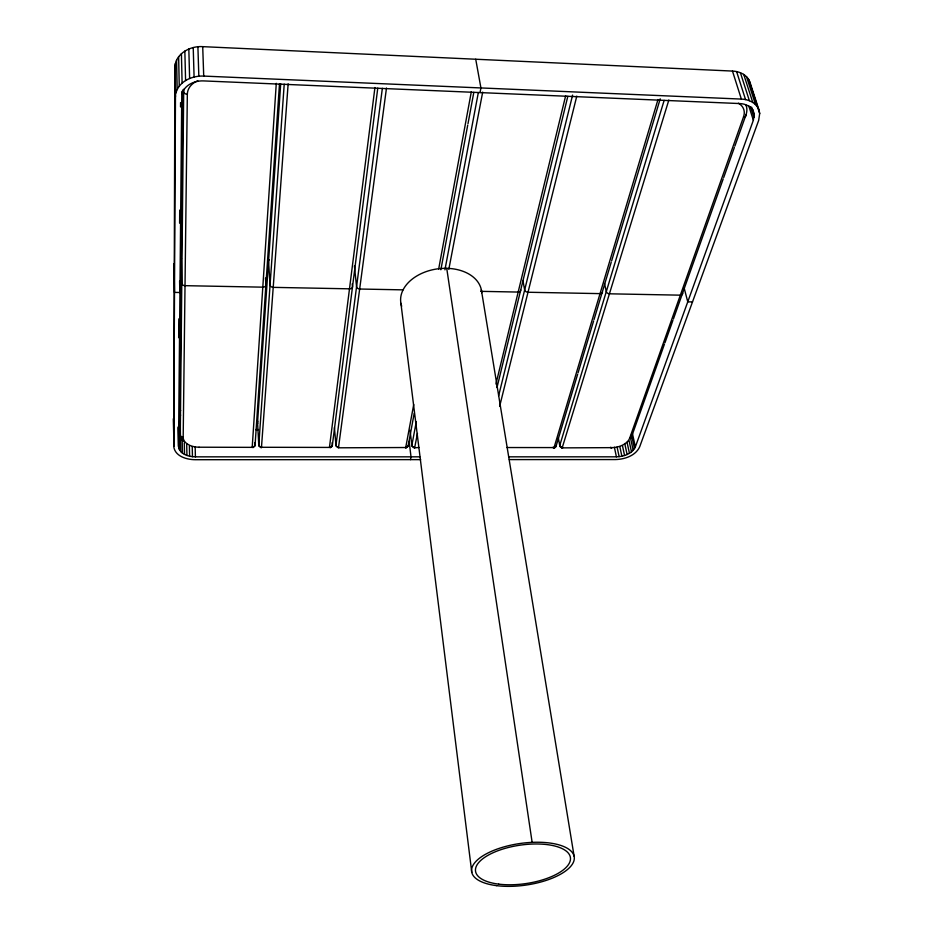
<?xml version="1.0" encoding="UTF-8"?>
<svg xmlns="http://www.w3.org/2000/svg" width="933" height="933" viewBox="0 0 933 933"><rect width="100%" height="100%" fill="white"/><g stroke="black" fill="none" stroke-linecap="round" stroke-linejoin="round"><path stroke-width="1.4" d="M420.655 459.631L195.347 459.712C186.822 459.677 174.786 456.365 173.736 446.371L174.891 67.468C175.229 53.682 190.239 45.729 202.706 46.65L732.475 71.071C739.706 71.34 747.543 75.013 749.98 82.279L759.054 110.222L759.695 113.499L758.657 120.439L639.653 446.895C635.478 455.829 624.678 459.304 615.453 459.561L509.336 459.596M173.736 446.371L175.462 96.927L174.891 67.468M178.669 337.699L178.821 318.864M179.602 223.15L179.707 210.077M180.536 106.945L180.57 102.583M419.757 456.832L195.405 456.843C188.734 456.808 179.299 454.208 178.506 446.371L181.807 91.422M182.88 89.848L179.859 411.966L180.279 435.058A18.952 11.779 -0.7 0 0 183.218 441.414M183.953 89.125A23.908 18.753 3.9 0 0 183.684 91.796L180.279 435.058A2.857 2.181 1.9 0 0 183.183 437.25A16.118 10.006 -0.7 0 0 199.079 447.21L253.356 447.362M183.183 437.25L187.335 94.28A20.339 15.943 3.8 0 1 197.796 80.751M508.613 456.832L616.41 456.82C623.641 456.622 632.107 453.893 635.361 446.884L753.363 120.229L754.156 114.794L752.791 109.569M199.079 447.21L199.009 447.478M276.285 83.329L252.202 447.327M279.48 83.982L255.071 445.111A2.787 1.726 -2.2 0 1 253.578 446.604M280.693 83.807L257.555 422.299L258.779 445.111A2.787 1.726 -2.5 0 0 260.715 446.779M284.215 84.18L258.779 445.111A2.787 2.158 4.9 0 0 261.672 447.28L330.725 447.432M288.145 83.83L261.473 447.339M175.462 96.927L175.322 63.689M374.938 87.504L329.454 447.408M377.772 88.134L332.358 445.204A2.752 1.703 -4.4 0 1 331.88 446.067M382.355 88.32L335.962 445.216A2.752 1.703 -4.7 0 0 336.218 446.067M386.484 88.04L338.527 447.42M413.739 404.49L405.633 447.992L405.342 447.49M438.673 269.077L471.34 91.632M407.255 446.499A2.717 1.679 -6.6 0 0 408.269 445.309L414.205 413.319M440.866 269.765L467.713 125.185M467.981 123.751L473.812 92.355M416.328 421.553L411.85 445.309A2.717 1.679 -6.9 0 0 413.529 446.954M444.924 269.859L478.337 92.542M410.485 459.642L411.01 456.832L409.144 441.344M480.04 92.589L480.927 87.947L475.725 59.234M417.459 433.472L414.602 448.003L414.287 447.502M448.831 269.299L482.688 92.11M495.936 384.034L565.69 95.621M496.986 387.545L567.824 96.321M498.572 396.024L572.594 95.096M499.633 406.368L576.792 96.099M657.998 99.528L554.062 447.583L507.004 447.537M553.176 447.152A2.671 0.63 -89.8 0 0 554.062 447.583A2.671 2.029 16.3 0 0 556.278 445.496L577.655 374.215M578.063 372.815L593.598 321.01M594.006 319.657L602.042 292.845M611.232 262.22L602.45 291.504A2.986 2.099 16 0 1 600.036 293.627L528.008 292.251A3.009 2.134 14 0 1 524.661 290L522.9 280.46M611.651 260.832L660.226 98.816M664.144 100.391L559.742 445.496A2.671 1.621 -10.9 0 0 561.176 447.105M668.856 99.994L562.133 448.015M175.905 93.16C178.996 81.264 192.291 75.503 203.721 76.086L741.362 99.085C748.616 99.341 756.581 102.91 759.054 110.222M561.853 447.875L611.78 447.642A15.231 9.178 -12.3 0 0 629.647 438.207L743.531 116.893A3.335 2.076 17.6 0 0 745.992 114.806A22.777 16.444 -21.9 0 0 745.992 105.207M181.865 94.233C184.314 84.95 194.694 80.46 203.616 80.914L739.799 103.563C745.467 103.75 751.683 106.525 753.642 112.228M631.023 437.729A17.902 10.799 -12.3 0 0 631.769 436.131L664.471 344.114M664.949 342.796L672.915 320.369M673.393 319.051L723.203 178.903M723.693 177.538L734.364 147.496M734.854 146.143L745.992 114.806M261.217 447.723L261.672 447.28L260.878 447.583M338.399 447.805L406.718 447.513M414.264 447.875L418.929 447.443M338.073 447.653L338.889 447.362A2.752 2.123 8 0 1 335.962 445.216L334.422 427.582M413.96 447.735L414.8 447.432A2.717 2.099 11 0 1 411.85 445.309L410.03 430.311M255.595 429.612L258.499 429.623M692.496 301.93L687.761 301.837L684.216 288.25M403.056 289.86L359.858 289.032A3.091 2.204 8.9 0 1 356.569 286.734L354.4 265.94M480.752 291.341L518.177 292.064A3.021 2.134 13.7 0 0 520.731 289.918M554.878 447.665L554.062 447.583L554.599 447.875M253.111 447.572L252.388 447.269A2.787 2.158 4.5 0 0 255.071 445.111L254.931 442.545M330.469 447.653L329.792 447.35A2.752 2.134 7.6 0 0 332.358 445.204L332.136 442.674M406.45 447.723L405.832 447.432A2.717 2.099 10.7 0 0 408.269 445.309M748.581 79.258L759.695 113.499M746.47 76.599L755.532 104.566M743.718 74.383L752.744 102.373M751.683 107.225L754.156 114.794M740.394 72.692L749.386 100.694M750.645 106.84L754.062 117.488M748.686 105.604L753.363 120.229M736.604 71.573L745.549 99.586M732.475 71.071L741.362 99.085M604.491 283.48L606.298 291.586A2.986 2.088 16.3 0 0 609.681 293.813L680.344 295.166A2.974 2.053 18.1 0 0 682.618 293.067M632.329 433.11L635.361 446.884M631.466 434.86L634.51 448.621M630.486 437.915L633.204 450.301M629.099 440.866L631.501 451.875M627.058 442.289L629.448 453.286M624.737 443.513L627.116 454.511M622.498 445.869L624.574 455.502M619.827 446.604L621.879 456.225M617.086 447.047L619.139 456.669M614.38 447.199L616.41 456.82M749.98 82.279L750.412 84.471M558.354 438.102L559.742 445.496A2.671 2.029 16.6 0 0 562.727 447.583A2.671 0.641 -89.8 0 1 561.829 447.164M481.335 289.801L574.11 856.191M446.732 268.331L532.137 842.359M173.305 418.789L174.016 445.811M400.922 303.33L471.783 872.378M352.231 283.877L352.522 286.653A3.091 2.216 8.6 0 1 349.677 288.833L273.322 287.364A3.137 2.239 6.2 0 1 270.057 285.055L268.564 261.275A3.102 2.193 6.3 0 1 269.369 259.747M265.473 277.976L265.893 284.973A3.137 2.251 5.9 0 1 262.908 287.166L185.014 285.673A3.184 2.274 3.6 0 1 181.783 283.34L181.294 259.351A3.149 2.216 3.8 0 1 181.503 258.523M202.706 46.65L203.721 76.086M197.901 46.767L198.834 76.214M193.224 47.56L194.087 77.019M188.828 48.994L189.621 78.465M195.16 446.744L195.405 456.843M184.851 51.047L185.585 80.518M192.221 446.58L192.466 456.692M181.422 53.624L182.098 83.095M189.387 446.114L189.609 456.214M178.635 56.656L179.264 86.139M186.693 443.898L186.938 455.456M176.582 60.05L177.177 89.521M184.291 442.848L184.524 454.406M179.602 281.031L179.824 292.495L174.494 292.402L174.004 263.701M182.157 438.662L182.436 453.123M180.745 451.63L180.244 424.118L179.008 422.451L179.509 449.974M178.366 426.463L178.751 448.202M178.168 427.512L178.506 446.371M401.691 306.222A40.784 28.118 -8.2 0 1 435.781 269.136A40.784 28.118 -8.2 0 1 481.708 292.775M257.87 421.238A2.764 2.111 5 0 0 257.555 422.299A2.752 1.738 -2.3 0 0 257.87 423.174M331.402 446.417A2.752 1.703 -4.4 0 1 330.795 446.685M337.14 446.697A2.752 1.703 -4.7 0 1 336.615 446.417M738.353 103.201A19.383 13.972 -21.8 0 1 743.531 116.893M631.769 436.131A2.671 1.994 18.7 0 1 629.647 438.207M611.78 447.642A2.659 0.711 -89.7 0 1 610.777 447.222M556.278 445.496A2.671 1.621 -10.7 0 1 554.54 446.93M180.582 415.313A18.753 11.861 -0.4 0 1 179.859 411.966A2.822 2.146 2.2 0 1 180.652 410.462M187.335 94.28A3.604 2.333 5.1 0 1 183.673 91.796M496.683 885.662A51.828 21.004 -8.2 0 0 574.32 858.418A51.828 21.004 -8.2 0 0 497.837 848.832A51.828 21.004 -8.2 0 0 496.683 885.662M498.747 884.146A47.933 19.43 -8.2 0 0 570.483 858.896A47.933 19.43 -8.2 0 0 499.656 850.103A47.933 19.43 -8.2 0 0 498.747 884.146"/></g></svg>
